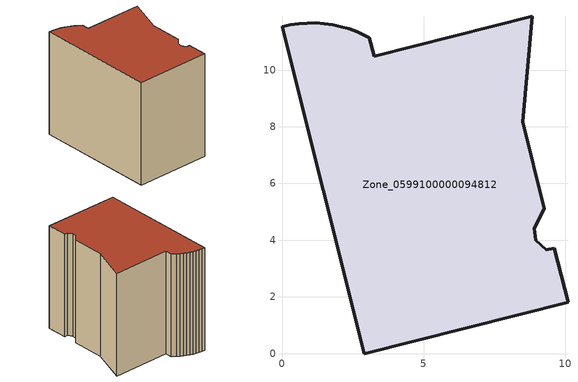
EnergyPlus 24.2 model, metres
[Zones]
Zone_0599100000094812
 floor ground (C_G): 2.9,0 0,11.53 0.29,11.6 0.59,11.64 0.89,11.66 1.19,11.66 1.49,11.64 1.78,11.6 2.08,11.54 2.37,11.45 2.65,11.35 3.08,11.14 3.26,10.48 8.83,11.89 8.49,8.17 9.26,5.11 8.9,4.42 8.95,4 9.33,3.66 9.61,3.72 10.09,1.8 z0
 wall outside (C_F): 0,11.53 2.9,0 10.09,1.8 9.61,3.72 9.33,3.66 8.95,4 8.9,4.42 9.26,5.11 8.49,8.17 8.83,11.89 3.26,10.48 3.08,11.14 2.65,11.35 2.37,11.45 2.08,11.54 1.78,11.6 1.49,11.64 1.19,11.66 0.89,11.66 0.59,11.64 0.29,11.6 0,11.53 z0:10.27
 roof outside (C_R): 9.33,3.66 8.95,4 8.9,4.42 9.26,5.11 8.49,8.17 8.83,11.89 3.26,10.48 3.08,11.14 2.65,11.35 2.37,11.45 2.08,11.54 1.78,11.6 1.49,11.64 1.19,11.66 0.89,11.66 0.59,11.64 0.29,11.6 0,11.53 2.9,0 10.09,1.8 9.61,3.72 z10.27
[BUILDING]
Pand.0599100000094812: North Axis=0; Terrain=City; Loads Convergence Tolerance Value=0.04; Temperature Convergence Tolerance Value=0.4; Solar Distribution=FullExterior; Maximum Number of Warmup Days=25; Minimum Number of Warmup Days=1
[Site:Location]
Rotterdam.The.Hague.AP_ZH_NLD Design_Conditions: Latitude=51.96; Longitude=4.45; Time Zone=1; Elevation=-4.5
[SITE:GROUNDTEMPERATURE:BUILDINGSURFACE]
18, 18, 18, 18, 18, 18, 18, 18, 18, 18, 18, 18
[MATERIAL] Thermal Absorptance=0.9; Solar Absorptance=0.7; Visible Absorptance=0.7
Name | Roughness | Thickness | Conductivity | Density | Specific Heat
G.TC.1992-2005 | MediumSmooth | 0.15 | 0.06 | 540 | 1210
F.TC.1992-2005 | Rough | 0.3 | 0.12 | 1920 | 840
R.TC.1992-2005 | MediumRough | 0.2 | 0.08 | 1500 | 1000
[CONSTRUCTION]
C_G: G.TC.1992-2005
C_F: F.TC.1992-2005
C_R: R.TC.1992-2005
[ZONE]
Zone_0599100000094812: Type=1; Multiplier=1; Ceiling Height=Autocalculate; Volume=Autocalculate; Floor Area=autocalculate; Part of Total Floor Area=Yes
[ZONEINFILTRATION:DESIGNFLOWRATE]
Infil_Zone_0599100000094812: Zone or ZoneList or Space or SpaceList=Zone_0599100000094812; Schedule=AlwaysOn; Design Flow Rate Calculation Method=Flow/Area; Flow Rate per Floor Area=0.0015; Constant Term Coefficient=1; Temperature Term Coefficient=0; Velocity Term Coefficient=0; Velocity Squared Term Coefficient=0
[HVACTEMPLATE:ZONE:IDEALLOADSAIRSYSTEM]
Zone_0599100000094812: Maximum Heating Supply Air Temperature=50; Minimum Cooling Supply Air Temperature=13; Maximum Heating Supply Air Humidity Ratio=0.0156; Minimum Cooling Supply Air Humidity Ratio=0.0077; Heating Limit=NoLimit; Cooling Limit=NoLimit; Dehumidification Control Type=ConstantSensibleHeatRatio; Cooling Sensible Heat Ratio=0.7; Dehumidification Setpoint=60; Humidification Control Type=None; Humidification Setpoint=30; Outdoor Air Method=None; Outdoor Air Flow Rate per Person=0.00944; Outdoor Air Flow Rate per Zone Floor Area=0; Outdoor Air Flow Rate per Zone=0; Demand Controlled Ventilation Type=None; Outdoor Air Economizer Type=NoEconomizer; Heat Recovery Type=None; Sensible Heat Recovery Effectiveness=0.7; Latent Heat Recovery Effectiveness=0.65
[ZONECONTROL:THERMOSTAT]
ThermostatControl_Zone_0599100000094812: Zone or ZoneList=Zone_0599100000094812; Control Type Schedule=DualSetpointControlType; Control 1=Thermostat_Zone_0599100000094812; Temperature Difference Between Cutout And Setpoint=0
[THERMOSTATSETPOINT:DUALSETPOINT]
Thermostat_Zone_0599100000094812: Heating Setpoint Temperature Schedule=HeatingSetpoint_Zone_0599100000094812; Cooling Setpoint Temperature Schedule=CoolingSetpoint_Zone_0599100000094812
[SCHEDULE:COMPACT]
HeatingSetpoint_Zone_0599100000094812: Through: 12/31, For: AllDays, Until: 24:00, 21
CoolingSetpoint_Zone_0599100000094812: Through: 12/31, For: AllDays, Until: 24:00, 24
DualSetpointControlType: Through: 12/31, For: AllDays, Until: 24:00, 4
AlwaysOn: Through: 12/31, For: AllDays, Until: 24:00, 1
